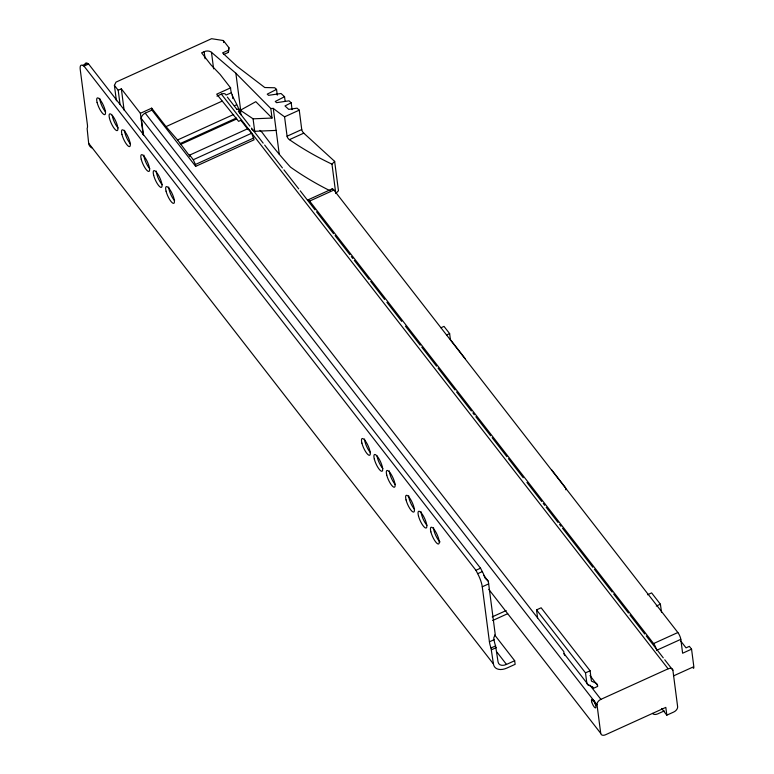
<?xml version="1.0" encoding="UTF-8"?>
<svg xmlns="http://www.w3.org/2000/svg" width="774" height="774" viewBox="0 0 774 774"><rect width="100%" height="100%" fill="white"/><g stroke="black" fill="none" stroke-linecap="round" stroke-linejoin="round"><path stroke-width="1.16" d="M223.763 54.49L228.388 52.39L228.891 47.64L223.376 40.538L211.573 38.7L116.023 82.112L114.407 85.363L116.41 100.814M228.388 52.39L228.891 47.64M334.649 161.369L338.461 190.733L335.79 193.539L331.978 164.165L334.649 161.369L303.766 133.147A2.932 1.055 58.9 0 1 301.744 129.539L299.248 110.15L297.061 108.157L288.741 109.386L284.977 105.941L291.179 102.778L292.069 109.666M240.356 110.247L255.817 101.684L272.032 118.054L253.079 118.828L240.356 110.247L240.946 114.775M277.286 95.144L276.541 89.397L267.243 94.147L268.549 95.337L281.03 93.499L284.551 96.721L285.151 101.317M284.551 96.721L275.263 101.471L276.57 102.671L289.05 100.833L291.179 102.778M91.738 147.863A13.99 8.92 -37.9 0 1 88.662 143.287L87.123 128.455A14.58 3.938 65.6 0 0 87.394 124.643L80.244 69.612A14.58 3.938 65.6 0 1 82.566 65.384L87.172 63.294L88.594 64.01L480.528 568.193L482.299 571.589A14.58 3.938 65.6 0 1 485.25 578.352A18.054 2.061 46.7 0 0 488.094 580.993A14.58 3.938 65.6 0 1 488.665 583.877L495.234 634.486L493.773 637.824L494.025 639.721A14.58 3.938 65.6 0 0 495.592 645.913L498.05 661.905A8.746 5.573 -37.9 0 0 506.496 664.431L514.671 660.715L494.731 635.048M82.566 65.384L83.998 66.1L88.594 64.01M120.047 104.5L118.199 90.248L121.344 88.817L140.375 113.304L143.151 134.686M272.032 118.054L270.794 108.505L235.857 73.23L211.476 52.313A5.834 4.209 -7.4 0 0 204.162 51.674L201.608 52.835L210.963 64.871L220.126 74.43L230.575 87.868C230.778 97.272 238.885 104.403 239.64 113.546M228.127 50.387L222.573 52.903L236.747 66.138L264.766 87.52L274.76 87.772L276.541 89.397M140.375 113.304L151.675 108.166L166.023 126.617L177.556 139.968L189.853 156.29L189.698 155.09L248.086 128.561L251.695 133.196L254.046 139.823L195.658 166.352L152.488 110.827M143.49 135.237L141.323 118.538A4.954 3.154 -37.9 0 1 145.231 113.159L151.733 110.208M230.575 87.868L216.71 94.167L238.595 121.344L240.888 120.299L248.241 129.761L248.086 128.561M216.962 96.121L221.364 94.118A4.954 3.154 -37.9 0 1 226.027 95.038L231.213 92.841M166.023 126.617L222.119 101.123M234.358 105.786L236.554 104.79M177.556 139.968L233.651 114.484M180.303 143.509L236.399 118.025M180.623 144.428L236.728 118.944M270.794 108.505L273.29 108.399A338.199 244.1 -7.4 0 0 284.571 116.816L299.248 110.15M189.698 155.09L193.297 159.725L251.695 133.196M195.658 166.352L195.377 164.514L253.775 137.985M331.978 164.165A338.199 244.1 -7.4 0 1 289.418 139.668L289.002 139.349A3.057 1.335 52.9 0 1 288.218 138.546A2.941 1.267 52.9 0 1 287.328 137.104A2.844 1.219 53.1 0 1 287.077 136.214L301.744 129.539M289.418 139.668L303.766 133.147M308.004 199.876L332.278 188.846M307.665 200.195A5.244 1.422 65.6 0 1 309.619 201.076L333.894 190.046L677.86 632.522A5.244 1.422 65.6 0 1 680.81 639.324L682.62 653.227L691.559 649.163L689.373 646.348L686.045 647.857L680.859 641.182M440.938 327.77L444.005 326.376L449.636 333.613L450.41 339.622L465.155 358.585M446.569 335.007L449.636 333.613M83.998 66.1L475.923 570.283L480.528 568.193M514.671 660.715L515.145 664.315L506.97 668.03A13.99 8.92 -37.9 0 1 493.454 663.995L490.997 648.002A14.58 3.938 65.6 0 1 489.42 641.81L482.27 586.779A14.58 3.938 65.6 0 0 477.703 573.679L482.299 571.589M482.27 586.779L488.665 583.877M492.216 616.897L506.148 610.57M492.69 620.506L507.686 613.685M537.582 617.884L536.537 609.883L541.142 607.793L590.098 670.777L591.394 680.781A1.461 0.929 -37.9 0 0 591.771 681.284L595.835 683.094A6.705 4.276 -37.9 0 1 597.547 685.406L597.673 686.403L593.077 688.492L591.607 686.606M489.42 641.81L494.025 639.721M490.997 648.002L495.592 645.913M491.596 649.734L496.202 647.644M647.528 594.761L651.611 592.903L660.386 604.184L661.538 612.282M656.294 606.042L660.386 604.184M593.077 688.492L592.952 687.496A1.461 0.929 -37.9 0 0 592.574 686.993L588.511 685.184A6.705 4.276 -37.9 0 1 586.798 682.871L585.502 672.867L590.098 670.777M309.619 201.076L653.585 643.552L677.86 632.522M656.536 650.354L680.81 639.324M591.5 700.809L593.203 700.035M666.83 715.166L665.814 707.378L605.51 734.778A4.954 3.154 -37.9 0 1 600.721 733.346L597.006 704.717A4.954 3.154 -37.9 0 1 600.905 699.348L668.117 668.813A4.954 3.154 -37.9 0 1 672.896 670.236L677.627 706.662A4.954 3.154 -37.9 0 1 673.728 712.032L666.83 715.166L661.635 708.491M673.467 675.915L693.833 666.666L691.559 649.163M664.256 710.919L657.861 713.822A6.124 3.899 -37.9 0 1 652.472 713.357M236.912 109.482L239.021 108.805M251.763 129.306L254.704 131.29L276.154 130.409M238.953 109.453L240.762 111.001L235.857 73.23M259.987 130.39L262.067 132.344A407.143 366.886 22.2 0 0 279.25 154.258A406.398 366.208 22.2 0 0 290.482 167.107A338.199 244.1 -7.4 0 0 330.411 190.917M551.669 469.876L565.571 487.765L565.842 489.816M227.333 97.069L236.834 109.279M238.295 111.166L249.983 126.201M251.444 128.078L263.17 143.151M264.65 145.057L282.433 167.939M283.913 169.845L298.735 188.904M300.215 190.81L315.028 209.88M316.508 211.786L333.555 233.7M335.036 235.606L349.858 254.675M351.338 256.581L352.818 258.487M354.298 260.393L369.121 279.453M370.601 281.359L384.678 299.47M386.903 302.324L401.716 321.394M405.421 326.154L420.243 345.223M421.724 347.129L436.546 366.189M438.026 368.095L455.064 390.019M456.544 391.925L471.366 410.984M472.846 412.89L474.327 414.796M475.817 416.702L490.629 435.772M492.109 437.678L506.931 456.737M508.412 458.643L523.234 477.703M526.939 482.473L541.752 501.533M543.242 503.439L544.722 505.345M546.202 507.251L558.054 522.498M559.534 524.404L561.024 526.31M562.505 528.226L592.884 567.303M594.364 569.209L612.147 592.081M613.627 593.987L628.449 613.047M629.93 614.953L644.742 634.022M646.222 635.928L663.27 657.852M664.75 659.758L672.896 670.236M221.345 94.08L668.117 668.813M589.962 675.538L597.547 685.406M536.537 609.883L585.502 672.867M145.231 113.159L563.801 651.611L564.043 653.595A6.705 4.276 -37.9 0 0 565.223 655.607M589.769 685.029L600.905 699.348M564.043 653.595L588.511 685.184M141.323 118.538L597.006 704.717M114.407 85.363L118.199 90.248M483.653 575.276L488.094 580.993M488.791 589.362L600.721 733.346M496.86 652.027L506.496 664.431M88.662 143.287L493.454 663.995M475.923 570.283L477.703 573.679M193.297 159.725L195.377 164.514M273.29 108.399L279.25 154.258M253.079 118.828L254.704 131.29M232.297 94.921L232.761 98.501M223.376 40.538L223.638 42.541M211.476 52.313L213.614 68.838M204.162 51.674L205.081 58.756M151.675 108.166L151.985 110.537M121.344 88.817L124.121 110.208M284.571 116.816L287.077 136.214M395.272 484.543A9.182 2.486 65.6 0 1 389.361 470.931M174.605 200.669A9.182 2.486 65.6 0 1 168.693 187.066M414.574 509.379A9.182 2.486 65.6 0 1 408.672 495.766M426.987 525.343A9.182 2.486 65.6 0 1 421.085 511.74M440.038 541.935A9.182 2.486 65.6 0 1 433.498 527.704M370.446 452.606A9.182 2.486 65.6 0 1 364.535 438.993M382.859 468.57A9.182 2.486 65.6 0 1 377.025 455.886M162.192 184.705A9.182 2.486 65.6 0 1 156.28 171.102M87.172 63.294A14.58 3.938 65.6 0 0 85.15 63.661A18.054 2.061 46.7 0 1 85.614 63.874M105.641 111.969A9.182 2.486 65.6 0 1 99.74 98.356M118.054 127.933A9.182 2.486 65.6 0 1 112.22 115.249M130.467 143.896A9.182 2.486 65.6 0 1 124.566 130.293M149.779 168.742A9.182 2.486 65.6 0 1 143.867 155.129M653.585 643.552A5.244 1.422 65.6 0 1 656.265 649.076M331.94 189.166A5.244 1.422 65.6 0 1 333.894 190.046M693.872 667.498A5.244 1.422 65.6 0 1 693.214 668.262M596.328 705.201A4.663 1.258 65.6 0 1 595.97 704.65M595.632 704.05A4.663 1.258 65.6 0 1 594.993 702.744M594.722 702.066A4.663 1.258 65.6 0 1 594.287 700.77M386.729 475.062A9.182 2.486 65.6 0 0 394.363 487.243A9.182 2.486 65.6 0 0 391.044 474.191A9.182 2.486 65.6 0 0 386.729 475.062M406.04 499.907A9.182 2.486 65.6 0 0 413.674 512.078A9.182 2.486 65.6 0 0 410.355 499.027A9.182 2.486 65.6 0 0 406.04 499.907M418.453 515.871A9.182 2.486 65.6 0 0 426.087 528.042A9.182 2.486 65.6 0 0 422.768 514.991A9.182 2.486 65.6 0 0 418.453 515.871M430.866 531.835A9.182 2.486 65.6 0 0 438.5 544.016A9.182 2.486 65.6 0 0 435.182 530.964A9.182 2.486 65.6 0 0 430.866 531.835M361.903 443.134A9.182 2.486 65.6 0 0 369.537 455.306A9.182 2.486 65.6 0 0 366.218 442.254A9.182 2.486 65.6 0 0 361.903 443.134M374.316 459.098A9.182 2.486 65.6 0 0 381.95 471.269A9.182 2.486 65.6 0 0 378.631 458.218A9.182 2.486 65.6 0 0 374.316 459.098M97.108 102.487A9.182 2.486 65.6 0 0 104.742 114.668A9.182 2.486 65.6 0 0 101.423 101.617A9.182 2.486 65.6 0 0 97.108 102.487M109.521 118.461A9.182 2.486 65.6 0 0 117.155 130.632A9.182 2.486 65.6 0 0 113.836 117.58A9.182 2.486 65.6 0 0 109.521 118.461M121.924 134.424A9.182 2.486 65.6 0 0 129.568 146.605A9.182 2.486 65.6 0 0 126.249 133.554A9.182 2.486 65.6 0 0 121.924 134.424M141.236 159.26A9.182 2.486 65.6 0 0 148.869 171.441A9.182 2.486 65.6 0 0 145.551 158.389A9.182 2.486 65.6 0 0 141.236 159.26M153.649 175.234A9.182 2.486 65.6 0 0 161.282 187.405A9.182 2.486 65.6 0 0 157.964 174.353A9.182 2.486 65.6 0 0 153.649 175.234M166.062 191.197A9.182 2.486 65.6 0 0 173.695 203.378A9.182 2.486 65.6 0 0 170.377 190.327A9.182 2.486 65.6 0 0 166.062 191.197M591.684 701.728A4.663 1.258 65.6 0 0 595.554 707.91A4.663 1.258 65.6 0 0 593.871 701.283A4.663 1.258 65.6 0 0 591.684 701.728"/></g></svg>
